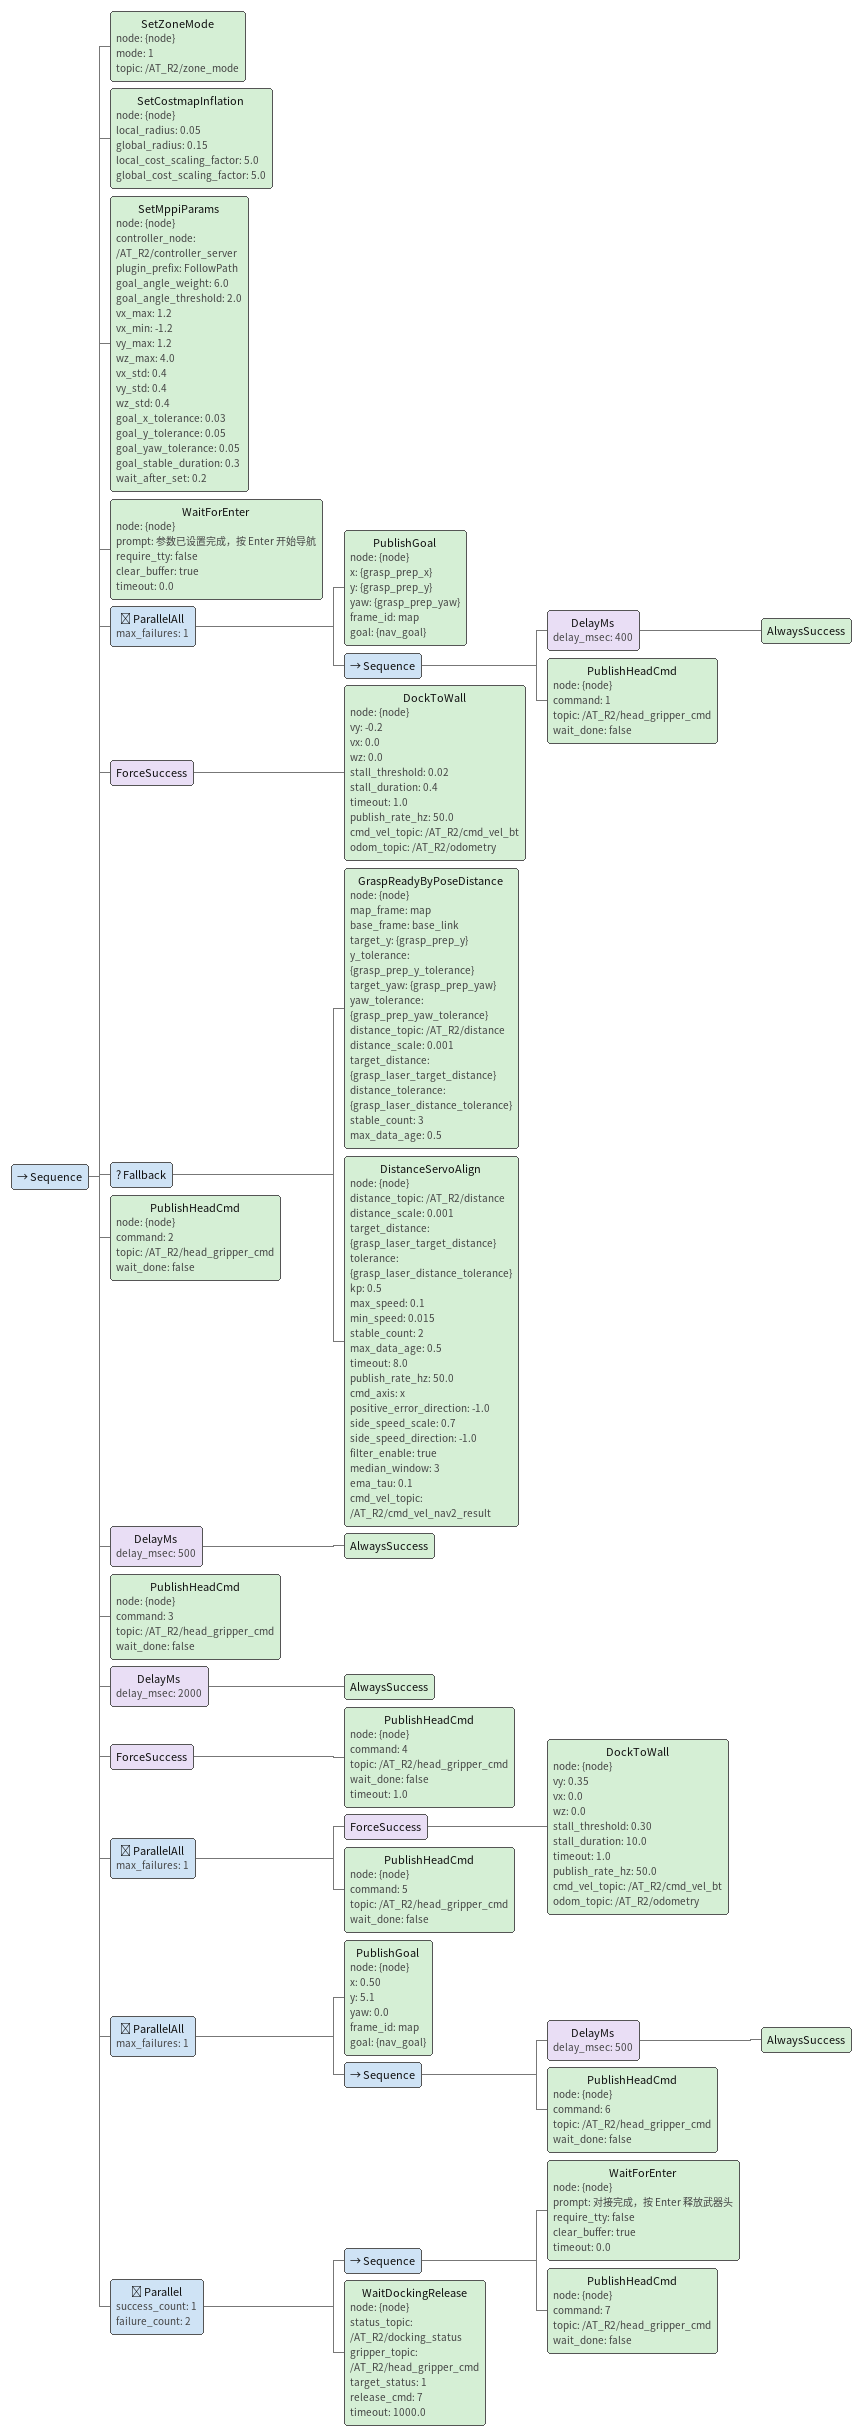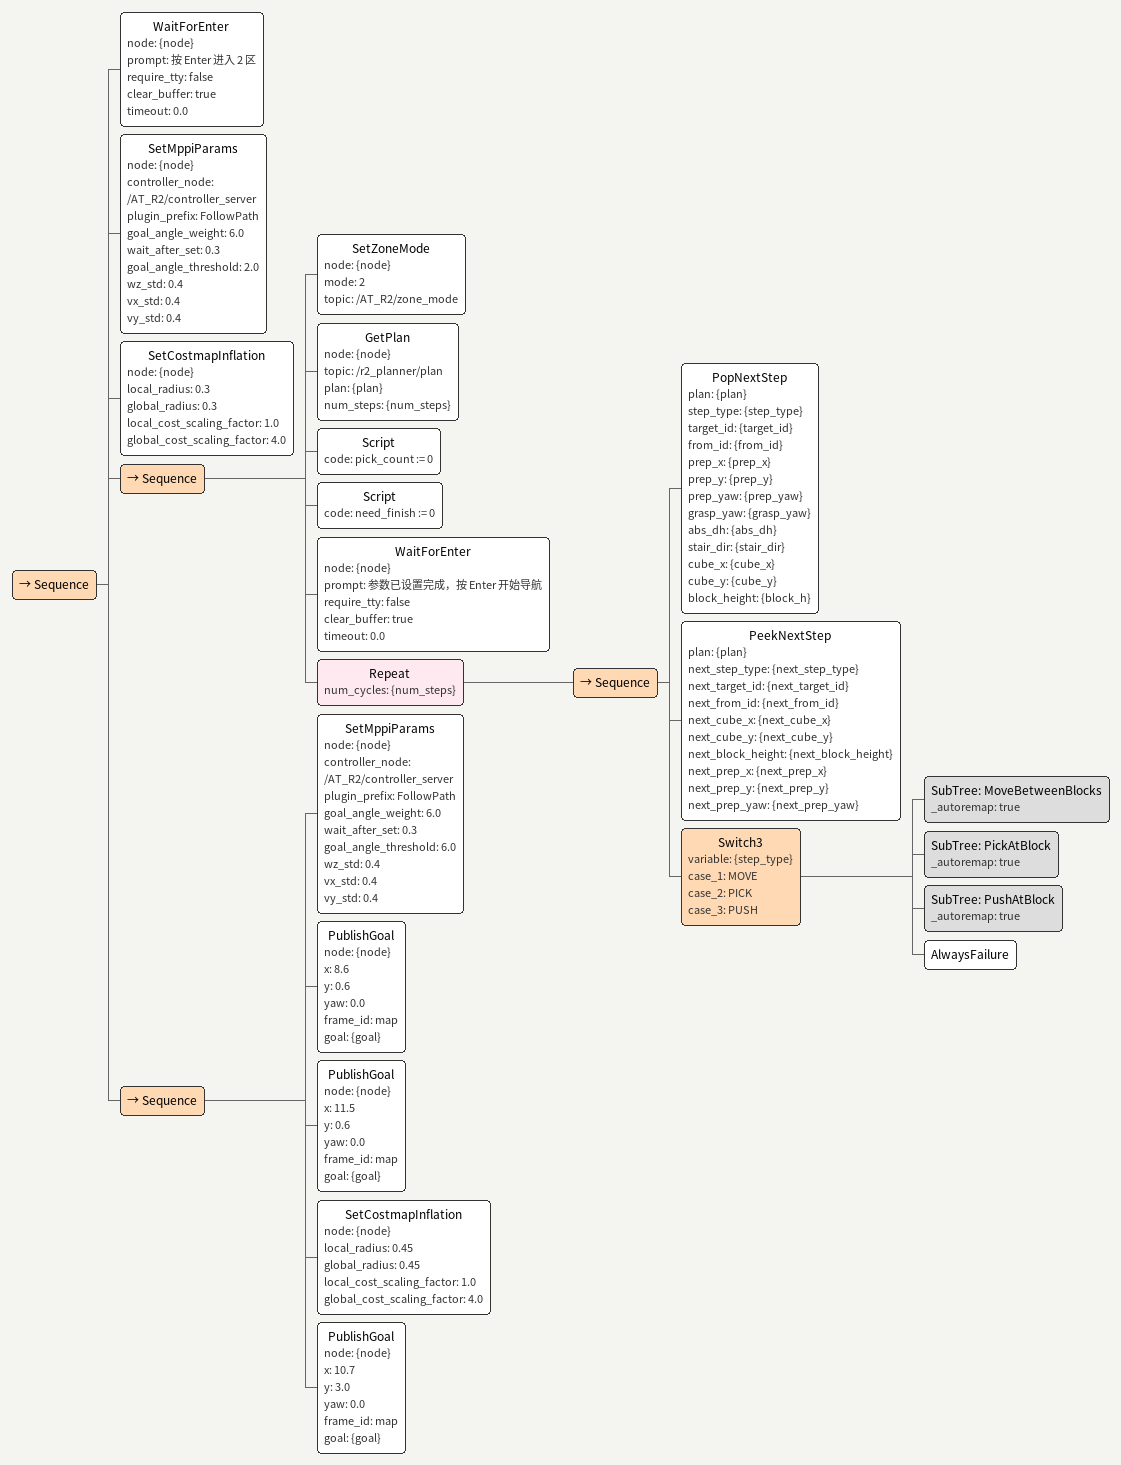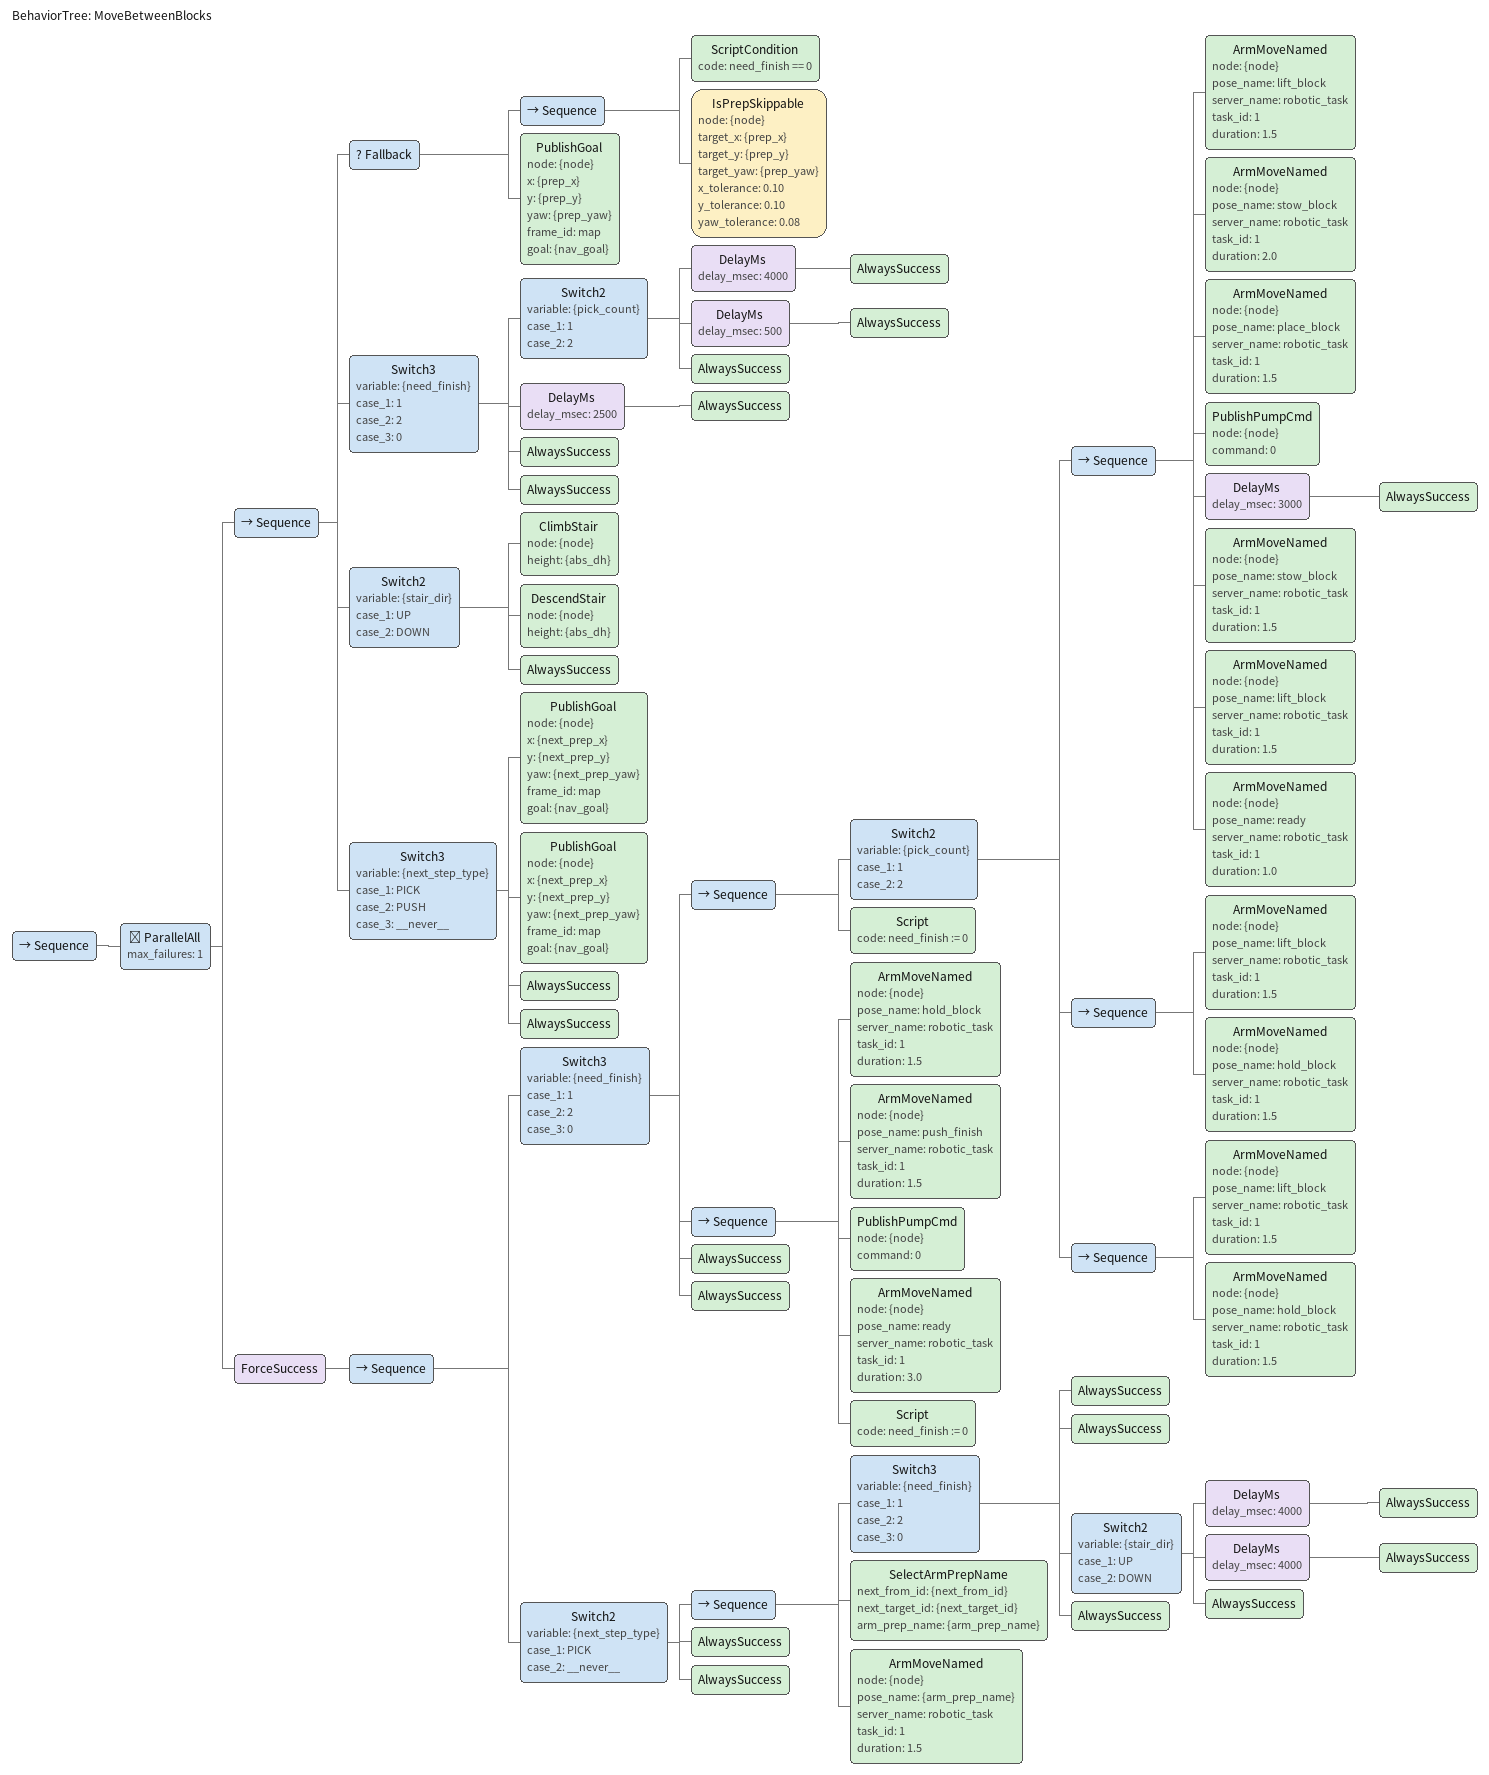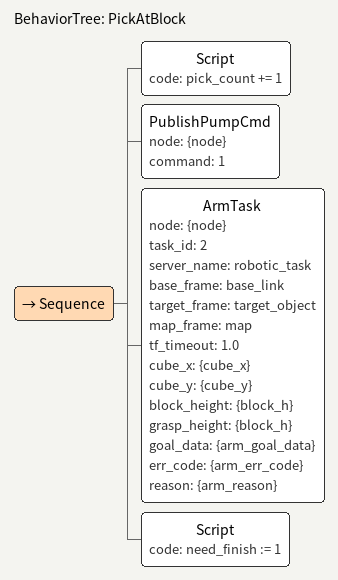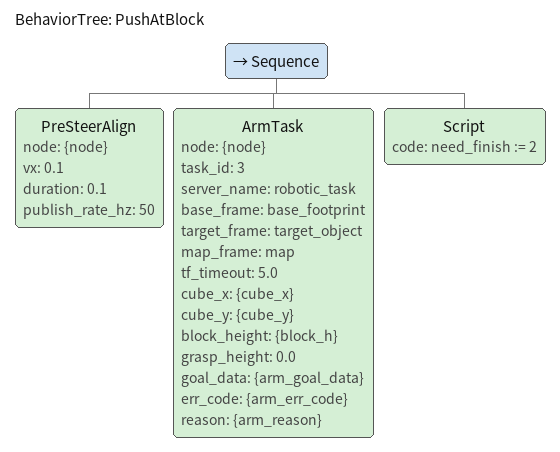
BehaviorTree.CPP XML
<Sequence>

  <SetZoneMode node="{node}" mode="1" topic="/AT_R2/zone_mode"/>

  <SetCostmapInflation node="{node}" local_radius="0.05" global_radius="0.15" local_cost_scaling_factor="5.0" global_cost_scaling_factor="5.0"/>
  <SetMppiParams node="{node}" controller_node="/AT_R2/controller_server" plugin_prefix="FollowPath" goal_angle_weight="6.0" goal_angle_threshold="2.0" vx_max="1.2" vx_min="-1.2" vy_max="1.2" wz_max="4.0" vx_std="0.4" vy_std="0.4" wz_std="0.4" goal_x_tolerance="0.03" goal_y_tolerance="0.05" goal_yaw_tolerance="0.05" goal_stable_duration="0.3" wait_after_set="0.2"/>

  <!-- 一键启动门控: 参数已提前设置完成后停在这里，比赛开始时按 Enter 立即开始导航。 -->
  <WaitForEnter node="{node}" prompt="参数已设置完成，按 Enter 开始导航" require_tty="false" clear_buffer="true" timeout="0.0"/>

  <ParallelAll max_failures="1">
      <PublishGoal node="{node}" x="{grasp_prep_x}" y="{grasp_prep_y}" yaw="{grasp_prep_yaw}" frame_id="map" goal="{nav_goal}"/>

    <Sequence>
      <DelayMs delay_msec="400">
        <AlwaysSuccess/>
      </DelayMs>
      <PublishHeadCmd node="{node}" command="1" topic="/AT_R2/head_gripper_cmd" wait_done="false"/>
    </Sequence>
  </ParallelAll>

  <!-- Step 3: 侧向贴靠柜台
      vy > 0 向左贴, vy < 0 向右贴, 根据柜台方向调整
      stall_threshold: 位移阈值, stall_duration: 连续被挡确认时间 -->
  <ForceSuccess>
    <DockToWall node="{node}" vy="-0.2" vx="0.0" wz="0.0" stall_threshold="0.02" stall_duration="0.4" timeout="1.0" publish_rate_hz="50.0" cmd_vel_topic="/AT_R2/cmd_vel_bt" odom_topic="/AT_R2/odometry"/>
  </ForceSuccess>

  <Fallback>
    <GraspReadyByPoseDistance node="{node}" map_frame="map" base_frame="base_link" target_y="{grasp_prep_y}" y_tolerance="{grasp_prep_y_tolerance}" target_yaw="{grasp_prep_yaw}" yaw_tolerance="{grasp_prep_yaw_tolerance}" distance_topic="/AT_R2/distance" distance_scale="0.001" target_distance="{grasp_laser_target_distance}" distance_tolerance="{grasp_laser_distance_tolerance}" stable_count="3" max_data_age="0.5"/>

    <DistanceServoAlign node="{node}" distance_topic="/AT_R2/distance" distance_scale="0.001" target_distance="{grasp_laser_target_distance}" tolerance="{grasp_laser_distance_tolerance}" kp="0.5" max_speed="0.1" min_speed="0.015" stable_count="2" max_data_age="0.5" timeout="8.0" publish_rate_hz="50.0" cmd_axis="x" positive_error_direction="-1.0" side_speed_scale="0.7" side_speed_direction="-1.0" filter_enable="true" median_window="3" ema_tau="0.1" cmd_vel_topic="/AT_R2/cmd_vel_nav2_result"/>
  </Fallback>
  <!-- Step 4: 通知爪子抓取, 并留出抓取执行时间
      若爪子有完成反馈, 改成: wait_done="true" timeout="10.0" 并删掉下面的 DelayMs -->
  <PublishHeadCmd node="{node}" command="2" topic="/AT_R2/head_gripper_cmd" wait_done="false"/>
  <DelayMs delay_msec="500">
    <AlwaysSuccess/>
  </DelayMs>
  <PublishHeadCmd node="{node}" command="3" topic="/AT_R2/head_gripper_cmd" wait_done="false"/>
  <DelayMs delay_msec="2000">
    <AlwaysSuccess/>
  </DelayMs>

  <!-- Step 5: 通知爪子抬起武器头, 留出抬起执行时间
      抬起后再后退, 避免武器头还在柜台上就拖动 -->
  <ForceSuccess>
    <PublishHeadCmd node="{node}" command="4" topic="/AT_R2/head_gripper_cmd" wait_done="false" timeout="1.0"/>
  </ForceSuccess>

  <!-- Step 6: 抬起完成后向后退离开柜台 (vx 负向)
      timeout 内退够距离即可, 这里用一个略大的位移阈值 -->
  <ParallelAll max_failures="1">
    <ForceSuccess>
      <DockToWall node="{node}" vy="0.35" vx="0.0" wz="0.0" stall_threshold="0.30" stall_duration="10.0" timeout="1.0" publish_rate_hz="50.0" cmd_vel_topic="/AT_R2/cmd_vel_bt" odom_topic="/AT_R2/odometry"/>
    </ForceSuccess>
    <PublishHeadCmd node="{node}" command="5" topic="/AT_R2/head_gripper_cmd" wait_done="false"/>
  </ParallelAll>

  <!-- Step 7: 导航到与持杆机器人对接的位置
      TODO: 把对接点坐标 (x, y, yaw) 改成实际值 -->

  <ParallelAll max_failures="1">
    <PublishGoal node="{node}" x="0.50" y="5.1" yaw="0.0" frame_id="map" goal="{nav_goal}"/>

    <Sequence>
      <DelayMs delay_msec="500">
        <AlwaysSuccess/>
      </DelayMs>
      <PublishHeadCmd node="{node}" command="6" topic="/AT_R2/head_gripper_cmd" wait_done="false"/>
    </Sequence>
  </ParallelAll>

  <!-- 释放武器头：手动按 Enter 与 docking_status==1 哪个先来都行，
       另一支会被 Parallel 自动 halt，不会重复发 7。 -->
  <Parallel success_count="1" failure_count="2">
    <Sequence>
      <WaitForEnter node="{node}" prompt="对接完成，按 Enter 释放武器头" require_tty="false" clear_buffer="true" timeout="0.0"/>
      <PublishHeadCmd node="{node}" command="7" topic="/AT_R2/head_gripper_cmd" wait_done="false"/>
    </Sequence>
    <WaitDockingRelease node="{node}" status_topic="/AT_R2/docking_status" gripper_topic="/AT_R2/head_gripper_cmd" target_status="1" release_cmd="7" timeout="1000.0"/>
  </Parallel>
</Sequence>

<Sequence>
  <WaitForEnter node="{node}" prompt="按 Enter 进入 2 区" require_tty="false" clear_buffer="true" timeout="0.0"/>
  <SetMppiParams node="{node}" controller_node="/AT_R2/controller_server" plugin_prefix="FollowPath" goal_angle_weight="6.0" wait_after_set="0.3" goal_angle_threshold="2.0" wz_std="0.4" vx_std="0.4" vy_std="0.4"/>
  <SetCostmapInflation node="{node}" local_radius="0.3" global_radius="0.3" local_cost_scaling_factor="1.0" global_cost_scaling_factor="4.0"/>

  <Sequence>
    <SetZoneMode node="{node}" mode="2" topic="/AT_R2/zone_mode"/>
    <GetPlan node="{node}" topic="/r2_planner/plan" plan="{plan}" num_steps="{num_steps}"/>

    <!-- PICK 计数器：用来区分第几个抓取动作（第1块放置到车上，第2块只举着） -->
    <Script code="pick_count := 0"/>
    <!-- 抓取收尾标志：PICK 抓完置 1，紧跟的 MOVE 做完收尾后清 0 -->
    <Script code="need_finish := 0"/>

    <WaitForEnter node="{node}" prompt="参数已设置完成，按 Enter 开始导航" require_tty="false" clear_buffer="true" timeout="0.0"/>

    <Repeat num_cycles="{num_steps}">
      <Sequence>
        <PopNextStep plan="{plan}" step_type="{step_type}" target_id="{target_id}" from_id="{from_id}" prep_x="{prep_x}" prep_y="{prep_y}" prep_yaw="{prep_yaw}" grasp_yaw="{grasp_yaw}" abs_dh="{abs_dh}" stair_dir="{stair_dir}" cube_x="{cube_x}" cube_y="{cube_y}" block_height="{block_h}"/>

        <!-- Pop 已经把当前步从 plan 队首移走，
            PeekNextStep 看到的就是真正的"下一步"。 -->
        <PeekNextStep plan="{plan}" next_step_type="{next_step_type}" next_target_id="{next_target_id}" next_from_id="{next_from_id}" next_cube_x="{next_cube_x}" next_cube_y="{next_cube_y}" next_block_height="{next_block_height}" next_prep_x="{next_prep_x}" next_prep_y="{next_prep_y}" next_prep_yaw="{next_prep_yaw}"/>
        <Switch3 variable="{step_type}" case_1="MOVE" case_2="PICK" case_3="PUSH">
          <SubTree ID="MoveBetweenBlocks" _autoremap="true"/>
          <SubTree ID="PickAtBlock" _autoremap="true"/>
          <SubTree ID="PushAtBlock" _autoremap="true"/>
          <AlwaysFailure/>
        </Switch3>
      </Sequence>
    </Repeat>
  </Sequence>
  <Sequence>
    <SetMppiParams node="{node}" controller_node="/AT_R2/controller_server" plugin_prefix="FollowPath" goal_angle_weight="6.0" wait_after_set="0.3" goal_angle_threshold="6.0" wz_std="0.4" vx_std="0.4" vy_std="0.4"/>
    <PublishGoal node="{node}" x="8.6" y="0.6" yaw="0.0" frame_id="map" goal="{goal}"/>
    <PublishGoal node="{node}" x="11.5" y="0.6" yaw="0.0" frame_id="map" goal="{goal}"/>
    <SetCostmapInflation node="{node}" local_radius="0.45" global_radius="0.45" local_cost_scaling_factor="1.0" global_cost_scaling_factor="4.0"/>
    <PublishGoal node="{node}" x="10.7" y="3.0" yaw="0.0" frame_id="map" goal="{goal}"/>

  </Sequence>
</Sequence>

<BehaviorTree ID="MoveBetweenBlocks">
  <Sequence>

    <ParallelAll max_failures="1">
      <Sequence>
        <!-- 仅在"无收尾动作"时检查能否跳过导航：
            need_finish==0 且当前已经在 prep 容差内 → 不发 goal；
            否则正常 PublishGoal，等到达再继续。 -->
        <Fallback>
          <Sequence>
            <ScriptCondition code="need_finish == 0"/>
            <IsPrepSkippable node="{node}" target_x="{prep_x}" target_y="{prep_y}" target_yaw="{prep_yaw}" x_tolerance="0.10" y_tolerance="0.10" yaw_tolerance="0.08"/>
          </Sequence>
          <PublishGoal node="{node}" x="{prep_x}" y="{prep_y}" yaw="{prep_yaw}" frame_id="map" goal="{nav_goal}"/>
        </Fallback>
        <Switch3 variable="{need_finish}" case_1="1" case_2="2" case_3="0">
          <Switch2 variable="{pick_count}" case_1="1" case_2="2">
            <DelayMs delay_msec="4000"><AlwaysSuccess/></DelayMs>
            <DelayMs delay_msec="500"><AlwaysSuccess/></DelayMs>
            <AlwaysSuccess/>
          </Switch2>
          <DelayMs delay_msec="2500"><AlwaysSuccess/></DelayMs>
          <AlwaysSuccess/>
          <AlwaysSuccess/>
        </Switch3>
        <!-- 楼梯腿 -->
        <Switch2 variable="{stair_dir}" case_1="UP" case_2="DOWN">
          <ClimbStair node="{node}" height="{abs_dh}"/>
          <DescendStair node="{node}" height="{abs_dh}"/>
          <AlwaysSuccess/>
        </Switch2>
        <!-- 楼梯走完再发导航目标：下一步是 PICK 或 PUSH 才去其 prep 点 -->
        <Switch3 variable="{next_step_type}" case_1="PICK" case_2="PUSH" case_3="__never__">
          <PublishGoal node="{node}" x="{next_prep_x}" y="{next_prep_y}" yaw="{next_prep_yaw}" frame_id="map" goal="{nav_goal}"/>
          <PublishGoal node="{node}" x="{next_prep_x}" y="{next_prep_y}" yaw="{next_prep_yaw}" frame_id="map" goal="{nav_goal}"/>
          <AlwaysSuccess/>
          <AlwaysSuccess/>
        </Switch3>

      </Sequence>
      <!-- 机械臂腿（兜底成功，不影响楼梯/MOVE 整体）。
          先做"上一个 PICK 的收尾"（与楼梯腿并行），再做"为下一个 PICK 的预备"。 -->
      <ForceSuccess>
        <Sequence>
          <!-- (1) 收尾：need_finish==1 → PICK 收尾(按 pick_count 分流)；need_finish==2 → PUSH 收尾 -->
          <Switch3 variable="{need_finish}" case_1="1" case_2="2" case_3="0">
            <Sequence>
              <Switch2 variable="{pick_count}" case_1="1" case_2="2">
                <!-- 第 1 块：抓后放到车上 -->
                <Sequence>
                  <ArmMoveNamed node="{node}" pose_name="lift_block" server_name="robotic_task" task_id="1" duration="1.5"/>
                  <ArmMoveNamed node="{node}" pose_name="stow_block" server_name="robotic_task" task_id="1" duration="2.0"/>
                  <ArmMoveNamed node="{node}" pose_name="place_block" server_name="robotic_task" task_id="1" duration="1.5"/>
                  <PublishPumpCmd node="{node}" command="0"/>
                  <DelayMs delay_msec="3000">
                    <AlwaysSuccess/>
                  </DelayMs>
                  <ArmMoveNamed node="{node}" pose_name="stow_block" server_name="robotic_task" task_id="1" duration="1.5"/>
                  <ArmMoveNamed node="{node}" pose_name="lift_block" server_name="robotic_task" task_id="1" duration="1.5"/>
                  <ArmMoveNamed node="{node}" pose_name="ready" server_name="robotic_task" task_id="1" duration="1.0"/>
                </Sequence>
                <!-- 第 2 块：抓后只举着 -->
                <Sequence>
                  <ArmMoveNamed node="{node}" pose_name="lift_block" server_name="robotic_task" task_id="1" duration="1.5"/>
                  <ArmMoveNamed node="{node}" pose_name="hold_block" server_name="robotic_task" task_id="1" duration="1.5"/>
                </Sequence>
                <!-- default：计数异常兜底，只举着 -->
                <Sequence>
                  <ArmMoveNamed node="{node}" pose_name="lift_block" server_name="robotic_task" task_id="1" duration="1.5"/>
                  <ArmMoveNamed node="{node}" pose_name="hold_block" server_name="robotic_task" task_id="1" duration="1.5"/>
                </Sequence>
              </Switch2>
              <!-- 收尾完成，清零，避免后续连续 MOVE 重复收尾 -->
              <Script code="need_finish := 0"/>
            </Sequence>
            <!-- PUSH 收尾占位：等具体动作敲定再替换 pose_name -->
            <Sequence>
              <ArmMoveNamed node="{node}" pose_name="hold_block" server_name="robotic_task" task_id="1" duration="1.5"/>
              <ArmMoveNamed node="{node}" pose_name="push_finish" server_name="robotic_task" task_id="1" duration="1.5"/>
              <PublishPumpCmd node="{node}" command="0"/>
              <ArmMoveNamed node="{node}" pose_name="ready" server_name="robotic_task" task_id="1" duration="3.0"/>
              <Script code="need_finish := 0"/>
            </Sequence>
            <AlwaysSuccess/>   <!-- need_finish==0：本次 MOVE 不做收尾 -->
            <AlwaysSuccess/>   <!-- default -->
          </Switch3>

          <!-- (2) 预备：下一步是 PICK 才把手臂摆到下一次抓取的预备姿势 -->
          <Switch2 variable="{next_step_type}" case_1="PICK" case_2="__never__">
            <Sequence>
              <Switch3 variable="{need_finish}" case_1="1" case_2="2" case_3="0">
                <AlwaysSuccess/>
                <AlwaysSuccess/>
                <Switch2 variable="{stair_dir}" case_1="UP" case_2="DOWN">
                  <DelayMs delay_msec="4000"><AlwaysSuccess/></DelayMs>
                  <DelayMs delay_msec="4000"><AlwaysSuccess/></DelayMs>
                  <AlwaysSuccess/>
                </Switch2>
                <AlwaysSuccess/>
              </Switch3>
              <SelectArmPrepName next_from_id="{next_from_id}" next_target_id="{next_target_id}" arm_prep_name="{arm_prep_name}"/>
              <ArmMoveNamed node="{node}" pose_name="{arm_prep_name}" server_name="robotic_task" task_id="1" duration="1.5"/>
            </Sequence>
            <AlwaysSuccess/>
            <AlwaysSuccess/>
          </Switch2>
        </Sequence>
      </ForceSuccess>
    </ParallelAll>
  </Sequence>
</BehaviorTree>

<BehaviorTree ID="PickAtBlock">
  <Sequence>
    <!-- 进入 PICK 即自增计数：第一次 -> 1，第二次 -> 2 -->
    <Script code="pick_count += 1"/>

    <!-- ===== 对齐 + 开泵 + 视觉抓取 ===== -->
    <!-- PublishGoal 已移到上一步 MOVE 上完台阶后按 next_step_type==PICK 条件下发 -->
    <PublishPumpCmd node="{node}" command="1"/>
    <ArmTask node="{node}" task_id="2" server_name="robotic_task" base_frame="base_link" target_frame="target_object" map_frame="map" tf_timeout="1.0" cube_x="{cube_x}" cube_y="{cube_y}" block_height="{block_h}" grasp_height="{block_h}" goal_data="{arm_goal_data}" err_code="{arm_err_code}" reason="{arm_reason}"/>

    <!-- 抓取成功，标记下一个 MOVE 需要做收尾（放块/举着）。
        若 ArmTask 失败，Sequence 在此之前已返回 FAILURE，不会置位。 -->
    <Script code="need_finish := 1"/>
  </Sequence>
</BehaviorTree>

<BehaviorTree ID="PushAtBlock">
  <Sequence>
    <!-- PublishGoal 已移到上一步 MOVE 上完台阶后按 next_step_type==PUSH 条件下发 -->
    <PreSteerAlign node="{node}" vx="0.1" duration="0.1" publish_rate_hz="50"/>
    <ArmTask node="{node}" task_id="3" server_name="robotic_task" base_frame="base_footprint" target_frame="target_object" map_frame="map" tf_timeout="5.0" cube_x="{cube_x}" cube_y="{cube_y}" block_height="{block_h}" grasp_height="0.0" goal_data="{arm_goal_data}" err_code="{arm_err_code}" reason="{arm_reason}"/>

    <!-- 推完成功，标记下一个 MOVE 跑 PUSH 收尾(=2，区别于 PICK 的 1) -->
    <Script code="need_finish := 2"/>
  </Sequence>
</BehaviorTree>
